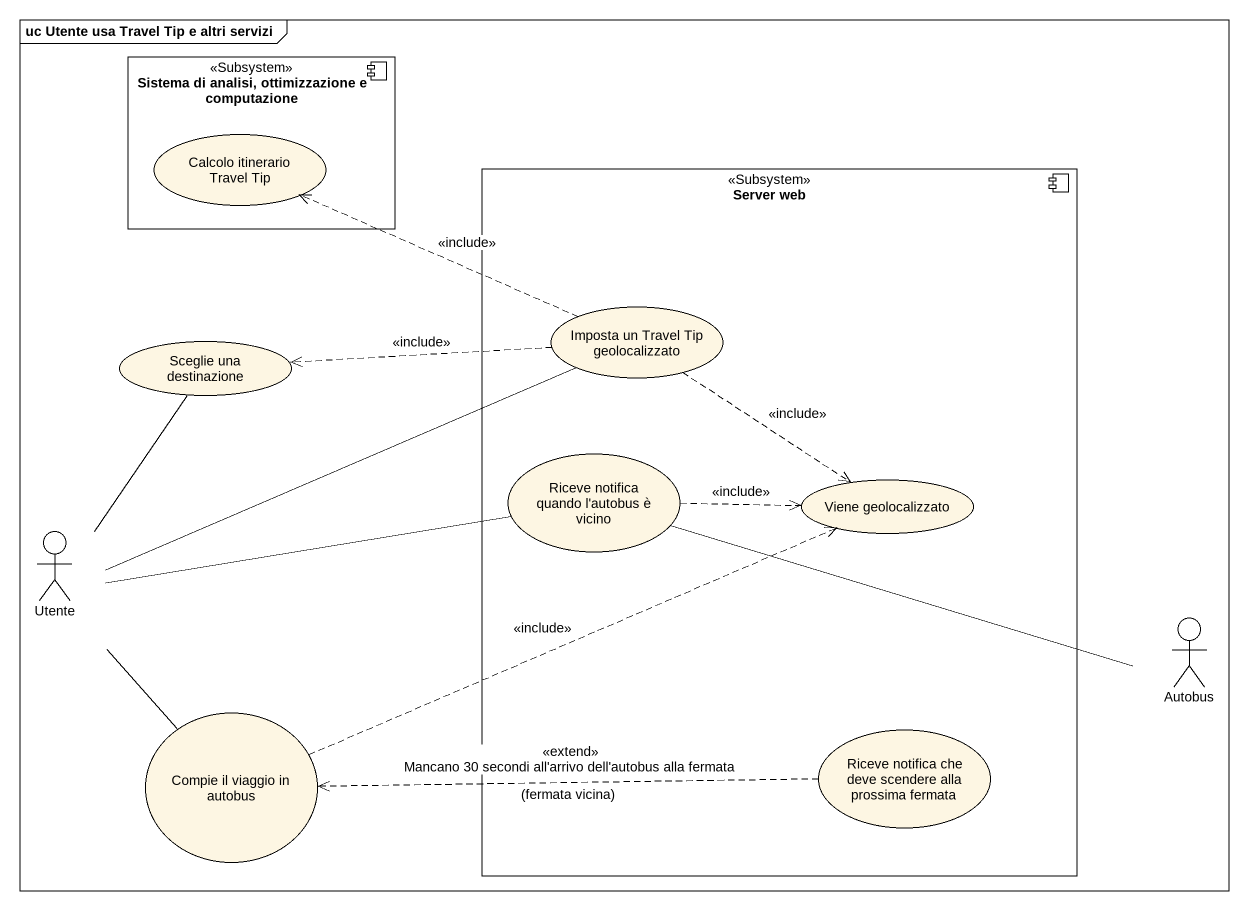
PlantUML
@startuml
mainframe uc Utente usa Travel Tip e altri servizi
component "Sistema di analisi, ottimizzazione e computazione" as Sistema_di_analisi <<Subsystem>> {
  usecase "Calcolo itinerario Travel Tip" as Calcolo_itinerario_Travel
}
component "Server web" as Server_web <<Subsystem>> {
  usecase "Imposta un Travel Tip geolocalizzato" as Imposta_un_Travel_Tip
  usecase "Riceve notifica quando l'autobus è vicino" as Riceve_notifica_quando_l
  usecase "Viene geolocalizzato" as Viene_geolocalizzato
  usecase "Riceve notifica che deve scendere alla prossima fermata" as Riceve_notifica_che_deve
}
usecase "Sceglie una destinazione" as Sceglie_una_destinazione
actor Utente
actor Autobus
usecase "Compie il viaggio in autobus" as Compie_il_viaggio_in_autobus
Imposta_un_Travel_Tip .left.> Calcolo_itinerario_Travel : <<include>>
Imposta_un_Travel_Tip .left.> Sceglie_una_destinazione : <<include>>
Imposta_un_Travel_Tip ..> Viene_geolocalizzato : <<include>>
Riceve_notifica_quando_l .right.> Viene_geolocalizzato : <<include>>
Riceve_notifica_quando_l -left- Utente
Riceve_notifica_quando_l -right- Autobus
Utente -right- Imposta_un_Travel_Tip
Utente -up- Sceglie_una_destinazione
Compie_il_viaggio_in_autobus .right.> Viene_geolocalizzato : <<include>>
Compie_il_viaggio_in_autobus -up- Utente
Riceve_notifica_che_deve .left.> Compie_il_viaggio_in_autobus : <<extend>> Mancano 30 secondi all'arrivo dell'autobus alla fermata\n(fermata vicina)
@enduml
